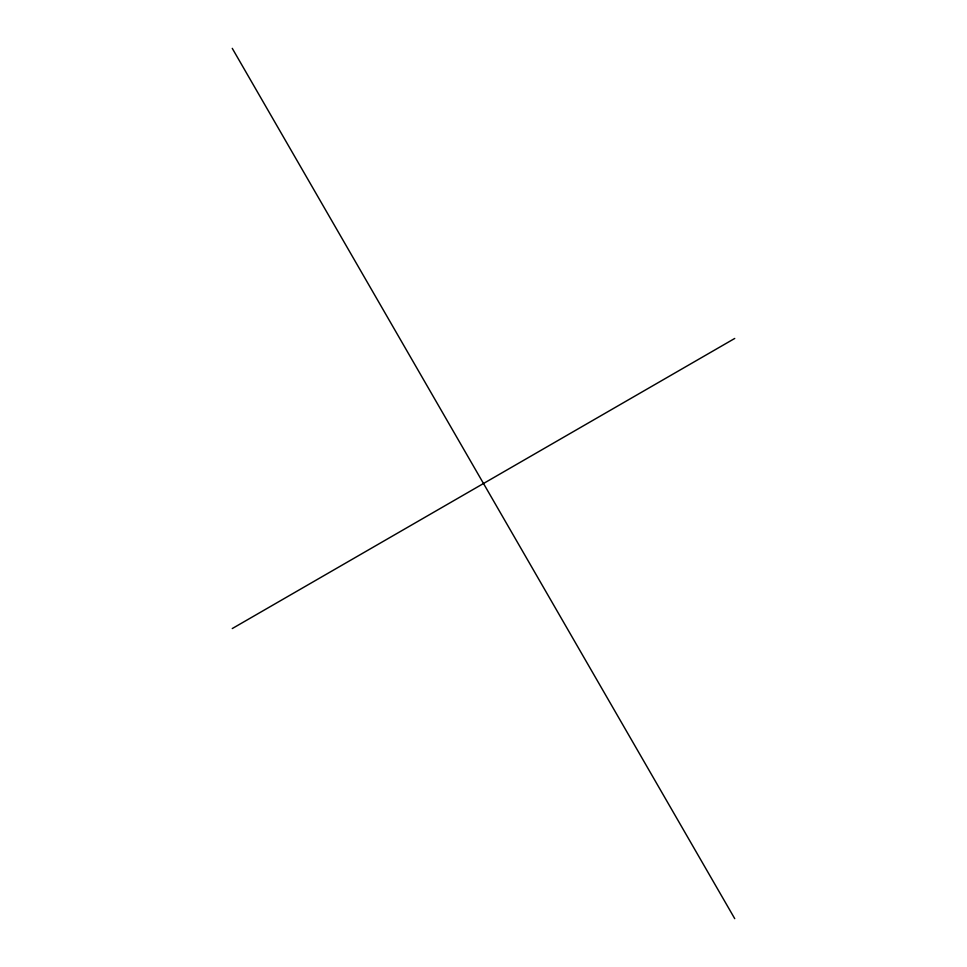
<?xml version="1.0" encoding="UTF-8"?>
<svg xmlns="http://www.w3.org/2000/svg" width="967" height="967" viewBox="0 0 967 967"><rect width="100%" height="100%" fill="white"/><g stroke="black" fill="none" stroke-linecap="round" stroke-linejoin="round"><path stroke-width="1.45" d="M232.261 628.55L734.739 338.45M232.261 48.35L734.739 918.65"/></g></svg>
